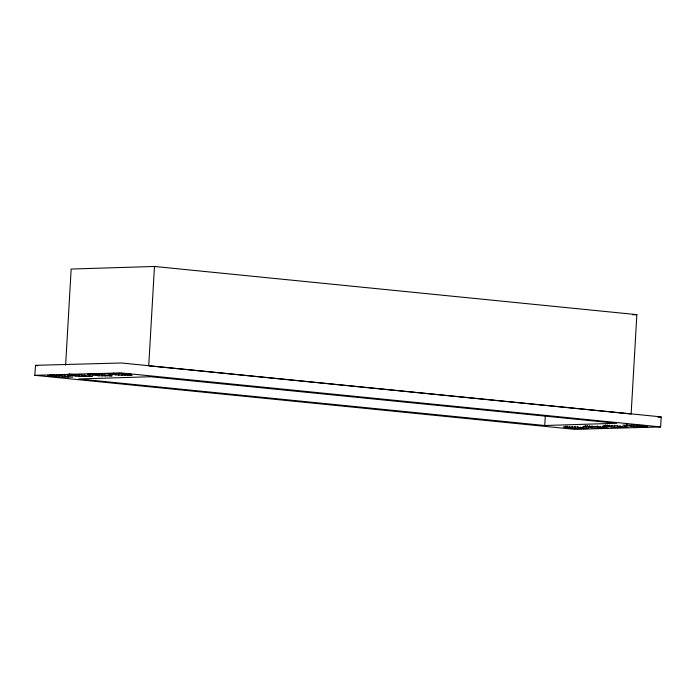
<?xml version="1.0" encoding="UTF-8"?>
<svg xmlns="http://www.w3.org/2000/svg" width="696" height="696" viewBox="0 0 696 696"><rect width="100%" height="100%" fill="white"/><g stroke="black" fill="none" stroke-linecap="round" stroke-linejoin="round"><path stroke-width="1.04" d="M34.8 375.309L35.548 365.313L121.461 362.99L659.956 416.756L661.2 417L660.626 426.935L574.539 429.328L34.8 375.309L120.886 372.917L660.626 426.935M65.624 365.156L71.166 269.048L154.469 266.464L636.857 314.635L631.133 413.981L148.735 365.809L154.469 266.464M544.742 425.508L616.708 423.272L150.684 376.736L78.718 378.972L544.742 425.508L545.307 415.773M59.169 377.006L72.636 377.084L61.222 375.605L47.754 375.527L59.169 377.006L59.456 374.909M79.005 376.397L92.472 376.466L81.049 374.987L67.59 374.909L79.005 376.397L79.283 374.291M98.841 375.779L112.308 375.849L100.885 374.37L87.418 374.3L98.841 375.779L99.119 373.682M118.668 375.161L132.136 375.24L120.721 373.761L107.254 373.682L118.668 375.161L118.955 373.065M574.705 428.492L588.172 428.562L576.758 427.083L563.29 427.005L574.705 428.492L574.992 426.387M614.377 427.257L627.844 427.335L616.421 425.856L602.953 425.778L614.377 427.257L614.655 425.16M634.204 426.648L647.672 426.718L636.257 425.239L622.789 425.16L634.204 426.648L634.491 424.543M55.984 376.78L56.646 375.066M75.821 376.171L76.482 374.448M95.657 375.553L96.309 373.83M115.484 374.935L116.145 373.221M571.52 428.266L572.182 426.544M591.356 427.649L608.008 427.944L596.585 426.465L583.126 426.396L591.356 427.649L592.018 425.926M611.192 427.031L611.845 425.317M631.02 426.422L631.681 424.699M53.087 376.527L54.14 374.84M72.923 375.91L73.967 374.222M92.751 375.292L93.803 373.613M112.587 374.683L113.639 372.995M568.623 428.005L569.676 426.317M588.459 427.387L589.503 425.708M608.287 426.779L609.339 425.091M50.678 376.249L52.043 374.605M70.505 375.64L71.879 373.987M90.341 375.022L91.715 373.378M566.213 427.736L567.579 426.082M586.041 427.118L587.415 425.474M605.877 426.5L607.251 424.856M625.713 425.891L627.079 424.238M48.911 375.979L50.286 374.605M68.739 375.37L70.122 373.987M88.575 374.752L89.949 373.369M564.447 427.466L565.822 426.082M584.275 426.848L585.658 425.465M604.111 426.23L605.485 424.856M67.747 375.118L69.235 373.769M661.2 417L657.868 417.2M632.534 314.766L636.857 314.635M37.793 365.748L35.374 365.374M645.714 425.343L646.984 426.874M625.887 425.961L627.148 427.492M130.178 373.865L131.448 375.396M110.351 374.483L111.612 376.005M644.4 425.43L645.497 426.97M624.564 426.048L625.66 427.579M604.728 426.657L605.833 428.197M128.864 373.952L129.961 375.483M109.028 374.561L110.125 376.101M89.192 375.179L90.297 376.719M642.321 425.195L643.304 426.987M602.649 426.422L603.641 428.214M582.822 427.04L583.805 428.832M126.785 373.709L127.768 375.509M67.286 375.553L68.269 377.354M639.946 425.152L640.564 426.935M620.11 425.761L620.736 427.553M600.283 426.378L600.9 428.171M580.447 426.996L581.064 428.78M124.41 373.665L125.028 375.457M104.574 374.283L105.2 376.075M84.747 374.9L85.364 376.684M64.911 375.509L65.528 377.302M637.223 424.69L637.466 426.822M617.387 425.308L617.63 427.44M597.551 425.926L597.794 428.049M577.723 426.535L577.967 428.666M121.687 373.213L121.931 375.344M101.851 373.83L102.094 375.953M82.015 374.439L82.258 376.571M62.188 375.057L62.431 377.189"/></g></svg>
